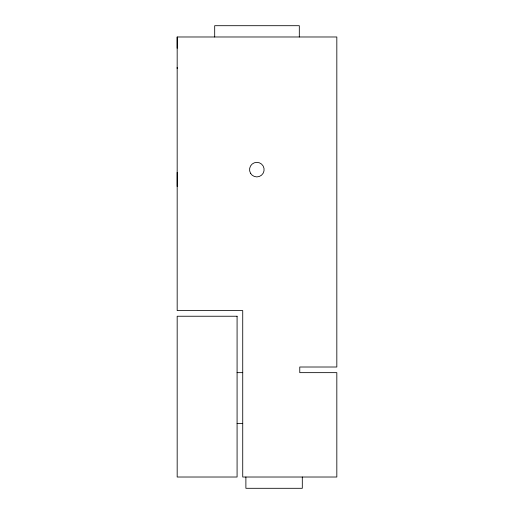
<?xml version="1.0" encoding="UTF-8"?>
<svg xmlns="http://www.w3.org/2000/svg" width="514" height="514" viewBox="0 0 514 514"><rect width="100%" height="100%" fill="white"/><g stroke="black" fill="none" stroke-linecap="round" stroke-linejoin="round"><path stroke-width="0.77" d="M177.176 186.479L177.176 172.376M177.176 68.535L177.176 67.385M177.176 48.265L177.176 36.982L336.824 36.982L336.824 367.009L299.765 367.009L299.765 372.65L336.824 372.65L336.824 477.018L242.73 477.018L242.73 310.591L177.176 310.591L177.176 36.982M237.082 372.65L242.73 372.65M237.082 423.42L242.73 423.42M302.303 477.018L302.303 488.3L245.885 488.3L245.885 477.018M299.309 36.982L299.309 25.7L214.691 25.7L214.691 36.982M237.082 316.238L177.176 316.238L177.176 477.018L237.082 477.018L237.082 316.238M250.53 173.269A7.28 7.28 0 0 0 263.136 173.269A7.28 7.28 0 0 0 256.833 162.347A7.28 7.28 0 0 0 250.53 173.269"/></g></svg>
